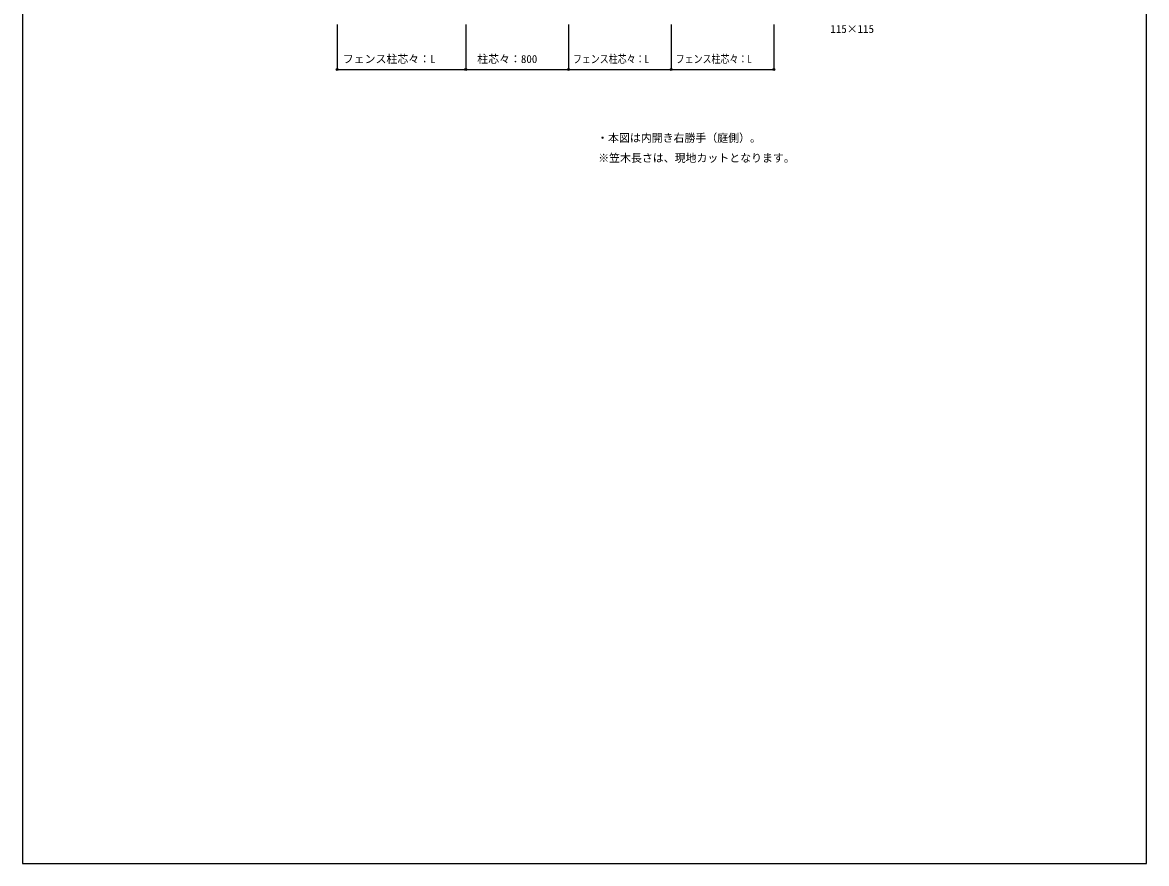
# Model space of a CAD drawing. Units: millimetres, scale not verified. Extents: x -4375 to 4375, y -6502 to 6475.
# Drawn here: x -4375 to 4375, y -6502 to 44 of the extents above; entities that cross this region are included whole.
import ezdxf
from ezdxf.enums import TextEntityAlignment as Align

# ---------------------------------------------------------------- set-up
doc = ezdxf.new("R2010")
doc.units = ezdxf.units.MM
doc.header["$LTSCALE"] = 30
for name, color, linetype in [('0-1_USER1', 3, 'Continuous'), ('0-4_YKK_D', 6, 'Continuous'), ('0-5_YKK_ZWAK', 7, 'Continuous')]:
    doc.layers.add(name, color=color, linetype=linetype)
doc.styles.add('ＭＳ ゴシック', font='')
doc.styles.get('ＭＳ ゴシック').set_extended_font_data('MS Gothic')

msp = doc.modelspace()

# ---------------------------------------------------------------- linework, layer by layer
at = {"layer": '0-4_YKK_D'}
for p, q in [((-1925, 28.2), (-1925, -322.8)), ((-925, 28.2), (-925, -322.8)), ((-925, 28.2), (-925, -322.8)), ((-125, 28.2), (-125, -322.8)), ((-125, 28.2), (-125, -322.8)), ((674.99, 28.2), (674.99, -322.8)), ((675, 28.2), (675, -322.8)), ((1474.99, 28.2), (1474.99, -322.8)), ((-1925, -321.8), (-925, -321.8)), ((-925, -321.8), (-125, -321.8)), ((-125, -321.8), (675, -321.8)), ((674.99, -321.8), (1474.99, -321.8))]:
    msp.add_line(p, q, dxfattribs=at)
for centre in [(-1925, -321.8), (-925, -321.8), (-925, -321.8), (-125, -321.8), (-125, -321.8), (674.99, -321.8), (675, -321.8), (1474.99, -321.8)]:
    msp.add_circle(centre, 7.5, dxfattribs=at)
at = {"layer": '0-5_YKK_ZWAK'}
msp.add_line((-4375, 6248.2), (-4375, -6501.8), dxfattribs=at)
msp.add_lwpolyline([(-4375, -6501.8), (4375, -6501.8), (4375, 6248.2)], dxfattribs=at)

# ---------------------------------------------------------------- texts
at = {"layer": '0-1_USER1', "style": 'ＭＳ ゴシック'}
for s, p in [('・本図は内開き右勝手（庭側）。', (98.15, -904.76)), ('※笠木長さは、現地カットとなります。', (106.84, -1060.92))]:
    msp.add_text(s, height=62.32, dxfattribs=at).set_placement(p, align=Align.BOTTOM_LEFT)
at = {"layer": '0-4_YKK_D', "style": 'ＭＳ ゴシック'}
for s, p in [('115×115', (1914.37, -56.75)), ('フェンス柱芯々：L', (-1881.87, -290.69)), ('柱芯々：800', (-834.82, -290.69))]:
    msp.add_text(s, height=62.32, dxfattribs=at).set_placement(p, align=Align.BOTTOM_LEFT)
at = {"layer": '0-4_YKK_D', "style": 'ＭＳ ゴシック', "width": 0.8}
for p in [(-90.5, -290.69), (709.49, -290.69)]:
    msp.add_text('フェンス柱芯々：L', height=62.32, dxfattribs=at).set_placement(p, align=Align.BOTTOM_LEFT)

doc.saveas('drawing.dxf')
